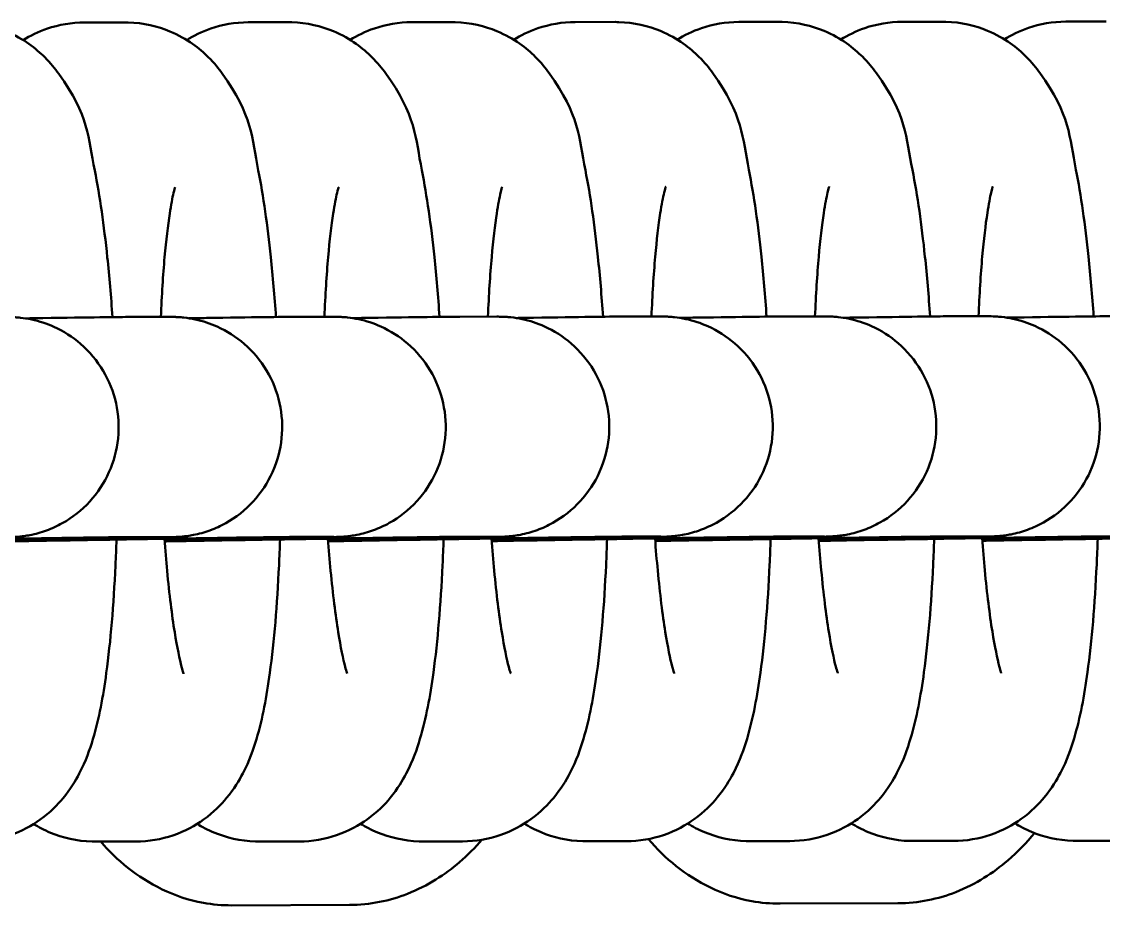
# Model space of a CAD drawing. Header units: millimetres. Extents: x 170 to 5770, y -1450 to 5650.
# Drawn here: x 3309.72 to 3339.2, y 2087.89 to 2111.98 of the extents above; entities that cross this region are included whole.
import ezdxf

# ---------------------------------------------------------------- set-up
doc = ezdxf.new("R2010")
doc.units = ezdxf.units.MM
doc.header["$LTSCALE"] = 10
doc.layers.add('Viditelná (ISO)', color=7, linetype='Continuous', lineweight=50)

# ---------------------------------------------------------------- blocks, each defined once
blk = doc.blocks.new('VVZ-VH101-2')
at = {"layer": 'Viditelná (ISO)'}
for p, q in [((3142.539, -3538.039), (3141.439, -3538.04)), ((3146.995, -3538.035), (3145.895, -3538.036)), ((3151.451, -3538.032), (3150.351, -3538.033)), ((3155.907, -3538.028), (3154.807, -3538.029)), ((3160.363, -3538.025), (3159.263, -3538.026)), ((3164.819, -3538.021), (3163.719, -3538.022)), ((3169.275, -3538.018), (3168.175, -3538.019)), ((3142.745, -3546.068), (3143.756, -3546.067)), ((3147.201, -3546.064), (3148.212, -3546.064)), ((3151.657, -3546.061), (3152.668, -3546.06)), ((3156.113, -3546.057), (3157.124, -3546.057)), ((3160.569, -3546.054), (3161.58, -3546.053)), ((3165.025, -3546.05), (3166.036, -3546.05)), ((3142.75, -3552.068), (3143.761, -3552.067)), ((3147.206, -3552.064), (3148.217, -3552.064)), ((3151.662, -3552.061), (3152.673, -3552.06)), ((3156.118, -3552.057), (3157.129, -3552.057)), ((3160.574, -3552.054), (3161.585, -3552.053)), ((3165.03, -3552.05), (3166.041, -3552.05)), ((3141.726, -3560.37), (3142.826, -3560.37)), ((3146.182, -3560.367), (3147.282, -3560.366)), ((3150.638, -3560.364), (3151.738, -3560.363)), ((3155.094, -3560.36), (3156.194, -3560.359)), ((3159.55, -3560.357), (3160.65, -3560.356)), ((3164.006, -3560.353), (3165.106, -3560.352)), ((3168.462, -3560.35), (3169.562, -3560.349)), ((3145.448, -3562.107), (3148.658, -3562.097)), ((3160.388, -3562.06), (3163.599, -3562.05))]:
    blk.add_line(p, q, dxfattribs=at)
for points, knots in [([(3142.196, -3546.073), (3142.157, -3545.508), (3142.11, -3544.962), (3141.964, -3543.569), (3141.853, -3542.778), (3141.536, -3541.183), (3141.554, -3540.582), (3140.632, -3539.3), (3140.512, -3539.15), (3140.116, -3538.756), (3139.788, -3538.489), (3138.978, -3538.151), (3138.581, -3538.054), (3138.14, -3538.043), (3138.112, -3538.042), (3138.083, -3538.042)], [1.937477, 1.937477, 1.937477, 1.937477, 2.147268, 2.147268, 2.501252, 2.501252, 2.951782, 2.951782, 3.006039, 3.006039, 3.08488, 3.08488, 3.137955, 3.137955, 3.141593, 3.141593, 3.141593, 3.141593]), ([(3141.439, -3538.04), (3141.084, -3538.04), (3140.729, -3538.104), (3140.17, -3538.295), (3139.949, -3538.406), (3139.762, -3538.523)], [3.14159265, 3.14159265, 3.14159265, 3.14159265, 3.1872207, 3.1872207, 3.22453337, 3.22453337, 3.22453337, 3.22453337]), ([(3146.652, -3546.069), (3146.613, -3545.504), (3146.566, -3544.958), (3146.42, -3543.565), (3146.309, -3542.775), (3145.993, -3541.18), (3146.01, -3540.579), (3145.088, -3539.296), (3144.968, -3539.146), (3144.572, -3538.753), (3144.244, -3538.486), (3143.434, -3538.148), (3143.037, -3538.051), (3142.596, -3538.039), (3142.568, -3538.039), (3142.539, -3538.039)], [1.937477, 1.937477, 1.937477, 1.937477, 2.147268, 2.147268, 2.501252, 2.501252, 2.951782, 2.951782, 3.006039, 3.006039, 3.08488, 3.08488, 3.137955, 3.137955, 3.141593, 3.141593, 3.141593, 3.141593]), ([(3145.895, -3538.036), (3145.54, -3538.036), (3145.185, -3538.101), (3144.626, -3538.292), (3144.405, -3538.403), (3144.218, -3538.52)], [3.14159265, 3.14159265, 3.14159265, 3.14159265, 3.1872207, 3.1872207, 3.22453337, 3.22453337, 3.22453337, 3.22453337]), ([(3151.108, -3546.066), (3151.069, -3545.501), (3151.022, -3544.955), (3150.876, -3543.562), (3150.765, -3542.771), (3150.449, -3541.176), (3150.467, -3540.575), (3149.544, -3539.293), (3149.424, -3539.143), (3149.028, -3538.749), (3148.7, -3538.482), (3147.89, -3538.144), (3147.493, -3538.047), (3147.052, -3538.036), (3147.024, -3538.035), (3146.995, -3538.035)], [1.937477, 1.937477, 1.937477, 1.937477, 2.147268, 2.147268, 2.501252, 2.501252, 2.951782, 2.951782, 3.006039, 3.006039, 3.08488, 3.08488, 3.137955, 3.137955, 3.141593, 3.141593, 3.141593, 3.141593]), ([(3150.351, -3538.033), (3149.996, -3538.033), (3149.641, -3538.097), (3149.082, -3538.288), (3148.861, -3538.399), (3148.674, -3538.516)], [3.14159265, 3.14159265, 3.14159265, 3.14159265, 3.1872207, 3.1872207, 3.22453337, 3.22453337, 3.22453337, 3.22453337]), ([(3155.564, -3546.062), (3155.525, -3545.497), (3155.478, -3544.951), (3155.332, -3543.558), (3155.221, -3542.768), (3154.905, -3541.173), (3154.923, -3540.572), (3154, -3539.289), (3153.88, -3539.139), (3153.484, -3538.746), (3153.156, -3538.479), (3152.346, -3538.141), (3151.949, -3538.044), (3151.508, -3538.032), (3151.48, -3538.032), (3151.451, -3538.032)], [1.937477, 1.937477, 1.937477, 1.937477, 2.147268, 2.147268, 2.501252, 2.501252, 2.951782, 2.951782, 3.006039, 3.006039, 3.08488, 3.08488, 3.137955, 3.137955, 3.141593, 3.141593, 3.141593, 3.141593]), ([(3154.807, -3538.029), (3154.452, -3538.029), (3154.097, -3538.094), (3153.538, -3538.285), (3153.317, -3538.396), (3153.13, -3538.513)], [3.14159265, 3.14159265, 3.14159265, 3.14159265, 3.1872207, 3.1872207, 3.22453337, 3.22453337, 3.22453337, 3.22453337]), ([(3160.02, -3546.059), (3159.981, -3545.494), (3159.934, -3544.948), (3159.788, -3543.555), (3159.677, -3542.764), (3159.361, -3541.169), (3159.379, -3540.568), (3158.456, -3539.286), (3158.336, -3539.136), (3157.94, -3538.742), (3157.612, -3538.475), (3156.802, -3538.137), (3156.405, -3538.04), (3155.964, -3538.029), (3155.936, -3538.028), (3155.907, -3538.028)], [1.937477, 1.937477, 1.937477, 1.937477, 2.147268, 2.147268, 2.501252, 2.501252, 2.951782, 2.951782, 3.006039, 3.006039, 3.08488, 3.08488, 3.137955, 3.137955, 3.141593, 3.141593, 3.141593, 3.141593]), ([(3159.263, -3538.026), (3158.908, -3538.026), (3158.553, -3538.09), (3157.994, -3538.281), (3157.773, -3538.392), (3157.586, -3538.509)], [3.14159265, 3.14159265, 3.14159265, 3.14159265, 3.1872207, 3.1872207, 3.22453337, 3.22453337, 3.22453337, 3.22453337]), ([(3164.476, -3546.055), (3164.437, -3545.49), (3164.39, -3544.944), (3164.244, -3543.551), (3164.133, -3542.761), (3163.817, -3541.166), (3163.835, -3540.565), (3162.912, -3539.282), (3162.792, -3539.132), (3162.396, -3538.739), (3162.068, -3538.472), (3161.259, -3538.134), (3160.861, -3538.037), (3160.42, -3538.025), (3160.392, -3538.025), (3160.363, -3538.025)], [1.937477, 1.937477, 1.937477, 1.937477, 2.147268, 2.147268, 2.501252, 2.501252, 2.951782, 2.951782, 3.006039, 3.006039, 3.08488, 3.08488, 3.137955, 3.137955, 3.141593, 3.141593, 3.141593, 3.141593]), ([(3163.719, -3538.022), (3163.364, -3538.022), (3163.009, -3538.087), (3162.45, -3538.278), (3162.229, -3538.389), (3162.042, -3538.506)], [3.14159265, 3.14159265, 3.14159265, 3.14159265, 3.1872207, 3.1872207, 3.22453337, 3.22453337, 3.22453337, 3.22453337]), ([(3168.932, -3546.052), (3168.893, -3545.487), (3168.846, -3544.941), (3168.7, -3543.548), (3168.589, -3542.757), (3168.273, -3541.162), (3168.291, -3540.561), (3167.368, -3539.279), (3167.248, -3539.129), (3166.852, -3538.735), (3166.524, -3538.468), (3165.715, -3538.13), (3165.317, -3538.033), (3164.876, -3538.022), (3164.848, -3538.021), (3164.819, -3538.021)], [1.937477, 1.937477, 1.937477, 1.937477, 2.147268, 2.147268, 2.501252, 2.501252, 2.951782, 2.951782, 3.006039, 3.006039, 3.08488, 3.08488, 3.137955, 3.137955, 3.141593, 3.141593, 3.141593, 3.141593]), ([(3168.175, -3538.019), (3167.82, -3538.019), (3167.465, -3538.083), (3166.906, -3538.274), (3166.685, -3538.385), (3166.498, -3538.502)], [3.14159265, 3.14159265, 3.14159265, 3.14159265, 3.1872207, 3.1872207, 3.22453337, 3.22453337, 3.22453337, 3.22453337]), ([(3143.903, -3542.53), (3143.903, -3542.53), (3143.902, -3542.531), (3143.898, -3542.544), (3143.881, -3542.601), (3143.83, -3542.817), (3143.792, -3543.012), (3143.706, -3543.574), (3143.658, -3543.979), (3143.574, -3544.927), (3143.539, -3545.478), (3143.515, -3546.067)], [3.4957513, 3.4957513, 3.4957513, 3.4957513, 3.5105711, 3.5105711, 3.6320787, 3.6320787, 3.8099362, 3.8099362, 4.0489441, 4.0489441, 4.3013385, 4.3013385, 4.3013385, 4.3013385]), ([(3148.359, -3542.527), (3148.359, -3542.527), (3148.358, -3542.527), (3148.354, -3542.541), (3148.337, -3542.598), (3148.286, -3542.814), (3148.248, -3543.008), (3148.162, -3543.57), (3148.114, -3543.975), (3148.03, -3544.924), (3147.995, -3545.474), (3147.971, -3546.064)], [3.4957513, 3.4957513, 3.4957513, 3.4957513, 3.5105711, 3.5105711, 3.6320787, 3.6320787, 3.8099362, 3.8099362, 4.0489441, 4.0489441, 4.3013385, 4.3013385, 4.3013385, 4.3013385]), ([(3152.815, -3542.523), (3152.815, -3542.523), (3152.814, -3542.524), (3152.81, -3542.537), (3152.793, -3542.594), (3152.742, -3542.81), (3152.704, -3543.005), (3152.618, -3543.567), (3152.57, -3543.972), (3152.486, -3544.92), (3152.451, -3545.471), (3152.427, -3546.06)], [3.4957513, 3.4957513, 3.4957513, 3.4957513, 3.5105711, 3.5105711, 3.6320787, 3.6320787, 3.8099362, 3.8099362, 4.0489441, 4.0489441, 4.3013385, 4.3013385, 4.3013385, 4.3013385]), ([(3157.271, -3542.52), (3157.271, -3542.52), (3157.27, -3542.52), (3157.266, -3542.534), (3157.249, -3542.591), (3157.198, -3542.807), (3157.16, -3543.001), (3157.074, -3543.563), (3157.026, -3543.968), (3156.942, -3544.917), (3156.907, -3545.467), (3156.883, -3546.057)], [3.4957513, 3.4957513, 3.4957513, 3.4957513, 3.5105711, 3.5105711, 3.6320787, 3.6320787, 3.8099362, 3.8099362, 4.0489441, 4.0489441, 4.3013385, 4.3013385, 4.3013385, 4.3013385]), ([(3161.727, -3542.516), (3161.727, -3542.516), (3161.726, -3542.517), (3161.722, -3542.53), (3161.705, -3542.587), (3161.654, -3542.803), (3161.616, -3542.998), (3161.53, -3543.56), (3161.482, -3543.965), (3161.398, -3544.913), (3161.363, -3545.464), (3161.339, -3546.053)], [3.4957513, 3.4957513, 3.4957513, 3.4957513, 3.5105711, 3.5105711, 3.6320787, 3.6320787, 3.8099362, 3.8099362, 4.0489441, 4.0489441, 4.3013385, 4.3013385, 4.3013385, 4.3013385]), ([(3166.183, -3542.513), (3166.183, -3542.513), (3166.182, -3542.513), (3166.178, -3542.527), (3166.161, -3542.584), (3166.11, -3542.8), (3166.072, -3542.994), (3165.986, -3543.556), (3165.938, -3543.961), (3165.854, -3544.91), (3165.819, -3545.46), (3165.795, -3546.05)], [3.4957513, 3.4957513, 3.4957513, 3.4957513, 3.5105711, 3.5105711, 3.6320787, 3.6320787, 3.8099362, 3.8099362, 4.0489441, 4.0489441, 4.3013385, 4.3013385, 4.3013385, 4.3013385]), ([(3139.3, -3546.071), (3139.322, -3546.071), (3139.343, -3546.071), (3139.39, -3546.071), (3139.412, -3546.071), (3139.466, -3546.073), (3139.479, -3546.073), (3139.51, -3546.075), (3139.527, -3546.076), (3139.587, -3546.079), (3139.637, -3546.083), (3139.786, -3546.1), (3139.892, -3546.116), (3140.201, -3546.183), (3140.404, -3546.249), (3140.86, -3546.454), (3141.108, -3546.613), (3141.568, -3547.01), (3141.778, -3547.261), (3142.104, -3547.808), (3142.225, -3548.112), (3142.363, -3548.734), (3142.382, -3549.06), (3142.317, -3549.694), (3142.232, -3550.01), (3141.971, -3550.591), (3141.792, -3550.864), (3141.361, -3551.334), (3141.105, -3551.536), (3140.689, -3551.768), (3140.545, -3551.834), (3140.25, -3551.942), (3140.097, -3551.985), (3139.89, -3552.026), (3139.835, -3552.035), (3139.733, -3552.049), (3139.685, -3552.055), (3139.626, -3552.06), (3139.609, -3552.062), (3139.533, -3552.068), (3139.506, -3552.069), (3139.437, -3552.072), (3139.408, -3552.073), (3139.263, -3552.077), (3139.112, -3552.081), (3138.533, -3552.094), (3137.978, -3552.106), (3136.699, -3552.131), (3135.997, -3552.144), (3135.061, -3552.162), (3134.884, -3552.165), (3134.704, -3552.168)], [0, 0, 0, 0, 0.039337, 0.039337, 0.068948, 0.068948, 0.076841, 0.076841, 0.084758, 0.084758, 0.100846, 0.100846, 0.132709, 0.132709, 0.196079, 0.196079, 0.282696, 0.282696, 0.378323, 0.378323, 0.473906, 0.473906, 0.569501, 0.569501, 0.665096, 0.665096, 0.760691, 0.760691, 0.856282, 0.856282, 0.903554, 0.903554, 0.950706, 0.950706, 0.967761, 0.967761, 0.983739, 0.983739, 0.991659, 0.991659, 1.024165, 1.024165, 1.087146, 1.087146, 1.263406, 1.263406, 1.569696, 1.569696, 1.83183, 1.83183, 1.891194, 1.891194, 1.891194, 1.891194]), ([(3143.756, -3546.067), (3143.778, -3546.067), (3143.799, -3546.067), (3143.846, -3546.068), (3143.868, -3546.068), (3143.922, -3546.069), (3143.935, -3546.07), (3143.966, -3546.071), (3143.983, -3546.072), (3144.043, -3546.076), (3144.093, -3546.08), (3144.242, -3546.096), (3144.348, -3546.113), (3144.657, -3546.179), (3144.86, -3546.246), (3145.316, -3546.451), (3145.564, -3546.609), (3146.024, -3547.007), (3146.234, -3547.257), (3146.56, -3547.804), (3146.681, -3548.108), (3146.819, -3548.73), (3146.838, -3549.056), (3146.773, -3549.69), (3146.688, -3550.006), (3146.427, -3550.587), (3146.248, -3550.86), (3145.817, -3551.33), (3145.561, -3551.533), (3145.145, -3551.765), (3145.001, -3551.831), (3144.706, -3551.939), (3144.553, -3551.982), (3144.346, -3552.022), (3144.291, -3552.032), (3144.189, -3552.046), (3144.141, -3552.051), (3144.082, -3552.057), (3144.065, -3552.058), (3143.989, -3552.064), (3143.962, -3552.065), (3143.894, -3552.069), (3143.864, -3552.069), (3143.719, -3552.074), (3143.568, -3552.078), (3142.989, -3552.091), (3142.434, -3552.102), (3141.155, -3552.127), (3140.453, -3552.141), (3139.517, -3552.158), (3139.34, -3552.161), (3139.16, -3552.165)], [0, 0, 0, 0, 0.039337, 0.039337, 0.068948, 0.068948, 0.076841, 0.076841, 0.084758, 0.084758, 0.100846, 0.100846, 0.132709, 0.132709, 0.196079, 0.196079, 0.282696, 0.282696, 0.378323, 0.378323, 0.473906, 0.473906, 0.569501, 0.569501, 0.665096, 0.665096, 0.760691, 0.760691, 0.856282, 0.856282, 0.903554, 0.903554, 0.950706, 0.950706, 0.967761, 0.967761, 0.983739, 0.983739, 0.991659, 0.991659, 1.024165, 1.024165, 1.087146, 1.087146, 1.263406, 1.263406, 1.569696, 1.569696, 1.83183, 1.83183, 1.891194, 1.891194, 1.891194, 1.891194]), ([(3139.826, -3546.107), (3139.989, -3546.105), (3140.147, -3546.102), (3140.922, -3546.09), (3141.454, -3546.083), (3142.26, -3546.072), (3142.535, -3546.069), (3142.714, -3546.068), (3142.73, -3546.068), (3142.745, -3546.068)], [2.8114817, 2.8114817, 2.8114817, 2.8114817, 2.874869, 2.874869, 3.1358233, 3.1358233, 3.3979236, 3.3979236, 3.4244391, 3.4244391, 3.4244391, 3.4244391]), ([(3148.212, -3546.064), (3148.234, -3546.064), (3148.255, -3546.064), (3148.302, -3546.064), (3148.324, -3546.064), (3148.378, -3546.066), (3148.391, -3546.066), (3148.422, -3546.068), (3148.439, -3546.069), (3148.499, -3546.072), (3148.549, -3546.076), (3148.698, -3546.093), (3148.804, -3546.109), (3149.113, -3546.176), (3149.316, -3546.242), (3149.772, -3546.447), (3150.02, -3546.606), (3150.48, -3547.003), (3150.69, -3547.254), (3151.016, -3547.801), (3151.137, -3548.105), (3151.275, -3548.727), (3151.294, -3549.053), (3151.229, -3549.687), (3151.144, -3550.003), (3150.883, -3550.584), (3150.704, -3550.857), (3150.273, -3551.327), (3150.017, -3551.529), (3149.601, -3551.761), (3149.457, -3551.827), (3149.162, -3551.935), (3149.009, -3551.978), (3148.802, -3552.019), (3148.747, -3552.028), (3148.645, -3552.043), (3148.597, -3552.048), (3148.538, -3552.054), (3148.521, -3552.055), (3148.445, -3552.061), (3148.418, -3552.062), (3148.35, -3552.065), (3148.32, -3552.066), (3148.175, -3552.07), (3148.025, -3552.074), (3147.445, -3552.087), (3146.89, -3552.099), (3145.612, -3552.124), (3144.909, -3552.137), (3143.973, -3552.155), (3143.796, -3552.158), (3143.616, -3552.161)], [0, 0, 0, 0, 0.039337, 0.039337, 0.068948, 0.068948, 0.076841, 0.076841, 0.084758, 0.084758, 0.100846, 0.100846, 0.132709, 0.132709, 0.196079, 0.196079, 0.282696, 0.282696, 0.378323, 0.378323, 0.473906, 0.473906, 0.569501, 0.569501, 0.665096, 0.665096, 0.760691, 0.760691, 0.856282, 0.856282, 0.903554, 0.903554, 0.950706, 0.950706, 0.967761, 0.967761, 0.983739, 0.983739, 0.991659, 0.991659, 1.024165, 1.024165, 1.087146, 1.087146, 1.263406, 1.263406, 1.569696, 1.569696, 1.83183, 1.83183, 1.891194, 1.891194, 1.891194, 1.891194]), ([(3144.282, -3546.104), (3144.445, -3546.101), (3144.603, -3546.099), (3145.378, -3546.087), (3145.91, -3546.079), (3146.716, -3546.068), (3146.991, -3546.065), (3147.17, -3546.064), (3147.186, -3546.064), (3147.201, -3546.064)], [2.8114817, 2.8114817, 2.8114817, 2.8114817, 2.874869, 2.874869, 3.1358233, 3.1358233, 3.3979236, 3.3979236, 3.4244391, 3.4244391, 3.4244391, 3.4244391]), ([(3152.668, -3546.06), (3152.69, -3546.06), (3152.712, -3546.06), (3152.758, -3546.061), (3152.78, -3546.061), (3152.834, -3546.062), (3152.847, -3546.063), (3152.878, -3546.064), (3152.895, -3546.065), (3152.955, -3546.069), (3153.005, -3546.073), (3153.154, -3546.089), (3153.26, -3546.106), (3153.569, -3546.172), (3153.772, -3546.239), (3154.228, -3546.444), (3154.476, -3546.602), (3154.936, -3547), (3155.146, -3547.25), (3155.473, -3547.797), (3155.593, -3548.101), (3155.731, -3548.723), (3155.75, -3549.049), (3155.685, -3549.683), (3155.6, -3549.999), (3155.339, -3550.58), (3155.16, -3550.853), (3154.729, -3551.323), (3154.473, -3551.526), (3154.057, -3551.758), (3153.913, -3551.824), (3153.618, -3551.932), (3153.465, -3551.975), (3153.259, -3552.015), (3153.203, -3552.025), (3153.101, -3552.039), (3153.053, -3552.044), (3152.994, -3552.05), (3152.977, -3552.051), (3152.901, -3552.057), (3152.874, -3552.058), (3152.806, -3552.062), (3152.776, -3552.062), (3152.631, -3552.067), (3152.481, -3552.071), (3151.901, -3552.084), (3151.346, -3552.095), (3150.068, -3552.12), (3149.365, -3552.134), (3148.429, -3552.151), (3148.252, -3552.154), (3148.072, -3552.158)], [0, 0, 0, 0, 0.039337, 0.039337, 0.068948, 0.068948, 0.076841, 0.076841, 0.084758, 0.084758, 0.100846, 0.100846, 0.132709, 0.132709, 0.196079, 0.196079, 0.282696, 0.282696, 0.378323, 0.378323, 0.473906, 0.473906, 0.569501, 0.569501, 0.665096, 0.665096, 0.760691, 0.760691, 0.856282, 0.856282, 0.903554, 0.903554, 0.950706, 0.950706, 0.967761, 0.967761, 0.983739, 0.983739, 0.991659, 0.991659, 1.024165, 1.024165, 1.087146, 1.087146, 1.263406, 1.263406, 1.569696, 1.569696, 1.83183, 1.83183, 1.891194, 1.891194, 1.891194, 1.891194]), ([(3148.738, -3546.1), (3148.902, -3546.098), (3149.059, -3546.095), (3149.834, -3546.083), (3150.366, -3546.076), (3151.172, -3546.065), (3151.447, -3546.062), (3151.626, -3546.061), (3151.642, -3546.061), (3151.657, -3546.061)], [2.8114817, 2.8114817, 2.8114817, 2.8114817, 2.874869, 2.874869, 3.1358233, 3.1358233, 3.3979236, 3.3979236, 3.4244391, 3.4244391, 3.4244391, 3.4244391]), ([(3157.124, -3546.057), (3157.147, -3546.057), (3157.168, -3546.057), (3157.214, -3546.057), (3157.236, -3546.057), (3157.29, -3546.059), (3157.303, -3546.059), (3157.334, -3546.061), (3157.351, -3546.062), (3157.411, -3546.065), (3157.461, -3546.069), (3157.61, -3546.086), (3157.716, -3546.102), (3158.025, -3546.169), (3158.228, -3546.235), (3158.684, -3546.44), (3158.932, -3546.599), (3159.392, -3546.996), (3159.602, -3547.247), (3159.929, -3547.794), (3160.049, -3548.098), (3160.187, -3548.72), (3160.206, -3549.046), (3160.141, -3549.68), (3160.057, -3549.996), (3159.796, -3550.577), (3159.616, -3550.85), (3159.185, -3551.32), (3158.929, -3551.522), (3158.513, -3551.754), (3158.369, -3551.82), (3158.074, -3551.928), (3157.921, -3551.971), (3157.715, -3552.012), (3157.659, -3552.021), (3157.557, -3552.036), (3157.509, -3552.041), (3157.45, -3552.047), (3157.433, -3552.048), (3157.357, -3552.054), (3157.33, -3552.055), (3157.262, -3552.058), (3157.232, -3552.059), (3157.087, -3552.063), (3156.937, -3552.067), (3156.357, -3552.08), (3155.802, -3552.092), (3154.524, -3552.117), (3153.821, -3552.13), (3152.885, -3552.148), (3152.708, -3552.151), (3152.528, -3552.154)], [0, 0, 0, 0, 0.039337, 0.039337, 0.068948, 0.068948, 0.076841, 0.076841, 0.084758, 0.084758, 0.100846, 0.100846, 0.132709, 0.132709, 0.196079, 0.196079, 0.282696, 0.282696, 0.378323, 0.378323, 0.473906, 0.473906, 0.569501, 0.569501, 0.665096, 0.665096, 0.760691, 0.760691, 0.856282, 0.856282, 0.903554, 0.903554, 0.950706, 0.950706, 0.967761, 0.967761, 0.983739, 0.983739, 0.991659, 0.991659, 1.024165, 1.024165, 1.087146, 1.087146, 1.263406, 1.263406, 1.569696, 1.569696, 1.83183, 1.83183, 1.891194, 1.891194, 1.891194, 1.891194]), ([(3153.194, -3546.097), (3153.358, -3546.094), (3153.515, -3546.092), (3154.29, -3546.08), (3154.822, -3546.072), (3155.628, -3546.061), (3155.903, -3546.058), (3156.082, -3546.057), (3156.098, -3546.057), (3156.113, -3546.057)], [2.8114817, 2.8114817, 2.8114817, 2.8114817, 2.874869, 2.874869, 3.1358233, 3.1358233, 3.3979236, 3.3979236, 3.4244391, 3.4244391, 3.4244391, 3.4244391]), ([(3161.58, -3546.053), (3161.603, -3546.053), (3161.624, -3546.053), (3161.67, -3546.054), (3161.692, -3546.054), (3161.746, -3546.055), (3161.759, -3546.056), (3161.79, -3546.057), (3161.808, -3546.058), (3161.867, -3546.062), (3161.917, -3546.066), (3162.066, -3546.082), (3162.172, -3546.099), (3162.481, -3546.165), (3162.684, -3546.232), (3163.14, -3546.437), (3163.388, -3546.595), (3163.848, -3546.993), (3164.058, -3547.243), (3164.385, -3547.79), (3164.505, -3548.094), (3164.643, -3548.716), (3164.662, -3549.042), (3164.597, -3549.676), (3164.513, -3549.992), (3164.252, -3550.573), (3164.072, -3550.846), (3163.641, -3551.316), (3163.385, -3551.519), (3162.969, -3551.751), (3162.825, -3551.817), (3162.53, -3551.925), (3162.377, -3551.968), (3162.171, -3552.008), (3162.115, -3552.018), (3162.013, -3552.032), (3161.965, -3552.037), (3161.906, -3552.043), (3161.889, -3552.044), (3161.813, -3552.05), (3161.786, -3552.051), (3161.718, -3552.055), (3161.688, -3552.056), (3161.543, -3552.06), (3161.393, -3552.064), (3160.813, -3552.077), (3160.259, -3552.088), (3158.98, -3552.113), (3158.277, -3552.127), (3157.341, -3552.144), (3157.164, -3552.147), (3156.984, -3552.151)], [0, 0, 0, 0, 0.039337, 0.039337, 0.068948, 0.068948, 0.076841, 0.076841, 0.084758, 0.084758, 0.100846, 0.100846, 0.132709, 0.132709, 0.196079, 0.196079, 0.282696, 0.282696, 0.378323, 0.378323, 0.473906, 0.473906, 0.569501, 0.569501, 0.665096, 0.665096, 0.760691, 0.760691, 0.856282, 0.856282, 0.903554, 0.903554, 0.950706, 0.950706, 0.967761, 0.967761, 0.983739, 0.983739, 0.991659, 0.991659, 1.024165, 1.024165, 1.087146, 1.087146, 1.263406, 1.263406, 1.569696, 1.569696, 1.83183, 1.83183, 1.891194, 1.891194, 1.891194, 1.891194]), ([(3157.65, -3546.093), (3157.814, -3546.091), (3157.971, -3546.088), (3158.746, -3546.076), (3159.278, -3546.069), (3160.084, -3546.058), (3160.359, -3546.055), (3160.538, -3546.054), (3160.554, -3546.054), (3160.569, -3546.054)], [2.8114817, 2.8114817, 2.8114817, 2.8114817, 2.874869, 2.874869, 3.1358233, 3.1358233, 3.3979236, 3.3979236, 3.4244391, 3.4244391, 3.4244391, 3.4244391]), ([(3166.036, -3546.05), (3166.059, -3546.05), (3166.08, -3546.05), (3166.126, -3546.05), (3166.148, -3546.05), (3166.202, -3546.052), (3166.215, -3546.052), (3166.246, -3546.054), (3166.264, -3546.055), (3166.323, -3546.058), (3166.373, -3546.062), (3166.522, -3546.079), (3166.628, -3546.095), (3166.937, -3546.162), (3167.14, -3546.228), (3167.596, -3546.433), (3167.844, -3546.592), (3168.304, -3546.989), (3168.514, -3547.24), (3168.841, -3547.787), (3168.961, -3548.091), (3169.099, -3548.713), (3169.118, -3549.039), (3169.053, -3549.673), (3168.969, -3549.989), (3168.708, -3550.57), (3168.528, -3550.843), (3168.097, -3551.313), (3167.841, -3551.515), (3167.425, -3551.747), (3167.281, -3551.813), (3166.986, -3551.922), (3166.833, -3551.964), (3166.627, -3552.005), (3166.571, -3552.014), (3166.469, -3552.029), (3166.421, -3552.034), (3166.362, -3552.04), (3166.345, -3552.041), (3166.269, -3552.047), (3166.242, -3552.048), (3166.174, -3552.051), (3166.144, -3552.052), (3165.999, -3552.057), (3165.849, -3552.06), (3165.269, -3552.073), (3164.715, -3552.085), (3163.436, -3552.11), (3162.733, -3552.123), (3161.797, -3552.141), (3161.62, -3552.144), (3161.44, -3552.147)], [0, 0, 0, 0, 0.039337, 0.039337, 0.068948, 0.068948, 0.076841, 0.076841, 0.084758, 0.084758, 0.100846, 0.100846, 0.132709, 0.132709, 0.196079, 0.196079, 0.282696, 0.282696, 0.378323, 0.378323, 0.473906, 0.473906, 0.569501, 0.569501, 0.665096, 0.665096, 0.760691, 0.760691, 0.856282, 0.856282, 0.903554, 0.903554, 0.950706, 0.950706, 0.967761, 0.967761, 0.983739, 0.983739, 0.991659, 0.991659, 1.024165, 1.024165, 1.087146, 1.087146, 1.263406, 1.263406, 1.569696, 1.569696, 1.83183, 1.83183, 1.891194, 1.891194, 1.891194, 1.891194]), ([(3162.107, -3546.09), (3162.27, -3546.087), (3162.427, -3546.085), (3163.202, -3546.073), (3163.734, -3546.065), (3164.54, -3546.054), (3164.815, -3546.051), (3164.994, -3546.05), (3165.01, -3546.05), (3165.025, -3546.05)], [2.8114817, 2.8114817, 2.8114817, 2.8114817, 2.874869, 2.874869, 3.1358233, 3.1358233, 3.3979236, 3.3979236, 3.4244391, 3.4244391, 3.4244391, 3.4244391]), ([(3170.492, -3546.046), (3170.515, -3546.046), (3170.536, -3546.046), (3170.582, -3546.047), (3170.604, -3546.047), (3170.658, -3546.048), (3170.671, -3546.049), (3170.702, -3546.05), (3170.72, -3546.051), (3170.78, -3546.055), (3170.829, -3546.059), (3170.978, -3546.075), (3171.084, -3546.092), (3171.393, -3546.158), (3171.596, -3546.225), (3172.052, -3546.43), (3172.3, -3546.588), (3172.76, -3546.986), (3172.97, -3547.236), (3173.297, -3547.783), (3173.417, -3548.087), (3173.555, -3548.709), (3173.574, -3549.035), (3173.509, -3549.669), (3173.425, -3549.985), (3173.164, -3550.566), (3172.984, -3550.839), (3172.553, -3551.309), (3172.297, -3551.512), (3171.881, -3551.744), (3171.737, -3551.81), (3171.442, -3551.918), (3171.289, -3551.961), (3171.083, -3552.001), (3171.027, -3552.011), (3170.925, -3552.025), (3170.877, -3552.031), (3170.818, -3552.036), (3170.801, -3552.038), (3170.725, -3552.043), (3170.698, -3552.044), (3170.63, -3552.048), (3170.6, -3552.049), (3170.455, -3552.053), (3170.305, -3552.057), (3169.725, -3552.07), (3169.171, -3552.081), (3167.892, -3552.106), (3167.189, -3552.12), (3166.253, -3552.137), (3166.076, -3552.14), (3165.896, -3552.144)], [0, 0, 0, 0, 0.039337, 0.039337, 0.068948, 0.068948, 0.076841, 0.076841, 0.084758, 0.084758, 0.100846, 0.100846, 0.132709, 0.132709, 0.196079, 0.196079, 0.282696, 0.282696, 0.378323, 0.378323, 0.473906, 0.473906, 0.569501, 0.569501, 0.665096, 0.665096, 0.760691, 0.760691, 0.856282, 0.856282, 0.903554, 0.903554, 0.950706, 0.950706, 0.967761, 0.967761, 0.983739, 0.983739, 0.991659, 0.991659, 1.024165, 1.024165, 1.087146, 1.087146, 1.263406, 1.263406, 1.569696, 1.569696, 1.83183, 1.83183, 1.891194, 1.891194, 1.891194, 1.891194]), ([(3166.563, -3546.086), (3166.726, -3546.084), (3166.884, -3546.081), (3167.658, -3546.069), (3168.19, -3546.062), (3168.997, -3546.051), (3169.272, -3546.048), (3169.45, -3546.047), (3169.466, -3546.047), (3169.481, -3546.047)], [2.8114817, 2.8114817, 2.8114817, 2.8114817, 2.874869, 2.874869, 3.1358233, 3.1358233, 3.3979236, 3.3979236, 3.4244391, 3.4244391, 3.4244391, 3.4244391]), ([(3142.75, -3552.068), (3142.713, -3552.068), (3142.61, -3552.069), (3142.262, -3552.072), (3141.961, -3552.076), (3141.13, -3552.088), (3140.555, -3552.097), (3139.236, -3552.117), (3138.474, -3552.129), (3136.865, -3552.156), (3135.998, -3552.171), (3134.992, -3552.188), (3134.849, -3552.19), (3134.706, -3552.193)], [0, 0, 0, 0, 0.146254, 0.146254, 0.358083, 0.358083, 0.613354, 0.613354, 0.872195, 0.872195, 1.131799, 1.131799, 1.174634, 1.174634, 1.174634, 1.174634]), ([(3147.206, -3552.064), (3147.169, -3552.064), (3147.066, -3552.065), (3146.718, -3552.069), (3146.417, -3552.073), (3145.586, -3552.084), (3145.011, -3552.093), (3143.692, -3552.114), (3142.93, -3552.126), (3141.322, -3552.153), (3140.454, -3552.167), (3139.448, -3552.184), (3139.305, -3552.187), (3139.162, -3552.189)], [0, 0, 0, 0, 0.146254, 0.146254, 0.358083, 0.358083, 0.613354, 0.613354, 0.872195, 0.872195, 1.131799, 1.131799, 1.174634, 1.174634, 1.174634, 1.174634]), ([(3143.612, -3552.115), (3143.634, -3552.417), (3143.659, -3552.709), (3143.746, -3553.626), (3143.817, -3554.198), (3143.957, -3555.077), (3144.028, -3555.41), (3144.099, -3555.679), (3144.115, -3555.733), (3144.132, -3555.783), (3144.136, -3555.794), (3144.136, -3555.794)], [5.1055495, 5.1055495, 5.1055495, 5.1055495, 5.2336109, 5.2336109, 5.5253313, 5.5253313, 5.7847397, 5.7847397, 5.8763373, 5.8763373, 5.9335785, 5.9335785, 5.9335785, 5.9335785]), ([(3151.662, -3552.061), (3151.625, -3552.061), (3151.522, -3552.062), (3151.174, -3552.065), (3150.873, -3552.069), (3150.042, -3552.081), (3149.467, -3552.09), (3148.148, -3552.11), (3147.386, -3552.122), (3145.778, -3552.149), (3144.91, -3552.164), (3143.904, -3552.181), (3143.761, -3552.183), (3143.618, -3552.186)], [0, 0, 0, 0, 0.146254, 0.146254, 0.358083, 0.358083, 0.613354, 0.613354, 0.872195, 0.872195, 1.131799, 1.131799, 1.174634, 1.174634, 1.174634, 1.174634]), ([(3147.282, -3560.366), (3147.638, -3560.366), (3147.992, -3560.302), (3148.635, -3560.082), (3148.914, -3559.924), (3149.416, -3559.563), (3149.612, -3559.36), (3149.972, -3558.924), (3150.101, -3558.705), (3150.389, -3558.153), (3150.488, -3557.861), (3150.747, -3556.993), (3150.85, -3556.42), (3151.059, -3554.902), (3151.14, -3553.913), (3151.201, -3552.602), (3151.21, -3552.367), (3151.218, -3552.129)], [0, 0, 0, 0, 0.045628, 0.045628, 0.095384, 0.095384, 0.158046, 0.158046, 0.244984, 0.244984, 0.402893, 0.402893, 0.717053, 0.717053, 1.128654, 1.128654, 1.216641, 1.216641, 1.216641, 1.216641]), ([(3148.068, -3552.112), (3148.09, -3552.413), (3148.115, -3552.706), (3148.202, -3553.622), (3148.273, -3554.194), (3148.413, -3555.074), (3148.484, -3555.406), (3148.555, -3555.676), (3148.571, -3555.729), (3148.588, -3555.78), (3148.592, -3555.791), (3148.592, -3555.791)], [5.1055495, 5.1055495, 5.1055495, 5.1055495, 5.2336109, 5.2336109, 5.5253313, 5.5253313, 5.7847397, 5.7847397, 5.8763373, 5.8763373, 5.9335785, 5.9335785, 5.9335785, 5.9335785]), ([(3156.118, -3552.057), (3156.081, -3552.057), (3155.978, -3552.058), (3155.63, -3552.062), (3155.329, -3552.066), (3154.499, -3552.077), (3153.923, -3552.086), (3152.604, -3552.107), (3151.842, -3552.119), (3150.234, -3552.146), (3149.366, -3552.16), (3148.36, -3552.178), (3148.217, -3552.18), (3148.074, -3552.182)], [0, 0, 0, 0, 0.146254, 0.146254, 0.358083, 0.358083, 0.613354, 0.613354, 0.872195, 0.872195, 1.131799, 1.131799, 1.174634, 1.174634, 1.174634, 1.174634]), ([(3151.738, -3560.363), (3152.094, -3560.362), (3152.448, -3560.298), (3153.091, -3560.079), (3153.37, -3559.92), (3153.872, -3559.559), (3154.068, -3559.356), (3154.428, -3558.92), (3154.557, -3558.702), (3154.845, -3558.15), (3154.944, -3557.858), (3155.203, -3556.99), (3155.306, -3556.417), (3155.515, -3554.898), (3155.596, -3553.91), (3155.657, -3552.599), (3155.666, -3552.364), (3155.674, -3552.126)], [0, 0, 0, 0, 0.045628, 0.045628, 0.095384, 0.095384, 0.158046, 0.158046, 0.244984, 0.244984, 0.402893, 0.402893, 0.717053, 0.717053, 1.128654, 1.128654, 1.216641, 1.216641, 1.216641, 1.216641]), ([(3152.524, -3552.108), (3152.547, -3552.41), (3152.571, -3552.702), (3152.658, -3553.619), (3152.729, -3554.191), (3152.87, -3555.07), (3152.94, -3555.403), (3153.011, -3555.672), (3153.028, -3555.726), (3153.044, -3555.776), (3153.048, -3555.787), (3153.048, -3555.787)], [5.1055495, 5.1055495, 5.1055495, 5.1055495, 5.2336109, 5.2336109, 5.5253313, 5.5253313, 5.7847397, 5.7847397, 5.8763373, 5.8763373, 5.9335785, 5.9335785, 5.9335785, 5.9335785]), ([(3160.574, -3552.054), (3160.537, -3552.054), (3160.434, -3552.055), (3160.086, -3552.058), (3159.785, -3552.062), (3158.955, -3552.074), (3158.379, -3552.083), (3157.06, -3552.103), (3156.298, -3552.115), (3154.69, -3552.142), (3153.822, -3552.157), (3152.816, -3552.174), (3152.673, -3552.176), (3152.53, -3552.179)], [0, 0, 0, 0, 0.146254, 0.146254, 0.358083, 0.358083, 0.613354, 0.613354, 0.872195, 0.872195, 1.131799, 1.131799, 1.174634, 1.174634, 1.174634, 1.174634]), ([(3156.194, -3560.359), (3156.55, -3560.359), (3156.904, -3560.295), (3157.547, -3560.075), (3157.826, -3559.917), (3158.328, -3559.556), (3158.524, -3559.353), (3158.884, -3558.917), (3159.013, -3558.698), (3159.301, -3558.146), (3159.4, -3557.854), (3159.659, -3556.986), (3159.762, -3556.413), (3159.971, -3554.895), (3160.052, -3553.906), (3160.113, -3552.595), (3160.122, -3552.36), (3160.13, -3552.122)], [0, 0, 0, 0, 0.045628, 0.045628, 0.095384, 0.095384, 0.158046, 0.158046, 0.244984, 0.244984, 0.402893, 0.402893, 0.717053, 0.717053, 1.128654, 1.128654, 1.216641, 1.216641, 1.216641, 1.216641]), ([(3156.98, -3552.105), (3157.003, -3552.406), (3157.027, -3552.699), (3157.114, -3553.615), (3157.185, -3554.187), (3157.326, -3555.067), (3157.396, -3555.399), (3157.467, -3555.669), (3157.484, -3555.722), (3157.5, -3555.773), (3157.504, -3555.784), (3157.504, -3555.784)], [5.1055495, 5.1055495, 5.1055495, 5.1055495, 5.2336109, 5.2336109, 5.5253313, 5.5253313, 5.7847397, 5.7847397, 5.8763373, 5.8763373, 5.9335785, 5.9335785, 5.9335785, 5.9335785]), ([(3165.03, -3552.05), (3164.993, -3552.05), (3164.89, -3552.051), (3164.542, -3552.055), (3164.241, -3552.059), (3163.411, -3552.07), (3162.835, -3552.079), (3161.516, -3552.1), (3160.754, -3552.112), (3159.146, -3552.139), (3158.279, -3552.153), (3157.272, -3552.171), (3157.129, -3552.173), (3156.986, -3552.175)], [0, 0, 0, 0, 0.146254, 0.146254, 0.358083, 0.358083, 0.613354, 0.613354, 0.872195, 0.872195, 1.131799, 1.131799, 1.174634, 1.174634, 1.174634, 1.174634]), ([(3160.65, -3560.356), (3161.006, -3560.355), (3161.36, -3560.291), (3162.003, -3560.072), (3162.282, -3559.914), (3162.785, -3559.552), (3162.98, -3559.349), (3163.34, -3558.913), (3163.469, -3558.695), (3163.757, -3558.143), (3163.856, -3557.851), (3164.115, -3556.983), (3164.218, -3556.41), (3164.427, -3554.891), (3164.508, -3553.903), (3164.569, -3552.592), (3164.579, -3552.357), (3164.586, -3552.119)], [0, 0, 0, 0, 0.045628, 0.045628, 0.095384, 0.095384, 0.158046, 0.158046, 0.244984, 0.244984, 0.402893, 0.402893, 0.717053, 0.717053, 1.128654, 1.128654, 1.216641, 1.216641, 1.216641, 1.216641]), ([(3161.436, -3552.101), (3161.459, -3552.403), (3161.483, -3552.695), (3161.57, -3553.612), (3161.641, -3554.184), (3161.782, -3555.063), (3161.852, -3555.396), (3161.923, -3555.666), (3161.94, -3555.719), (3161.956, -3555.769), (3161.96, -3555.78), (3161.96, -3555.78)], [5.1055495, 5.1055495, 5.1055495, 5.1055495, 5.2336109, 5.2336109, 5.5253313, 5.5253313, 5.7847397, 5.7847397, 5.8763373, 5.8763373, 5.9335785, 5.9335785, 5.9335785, 5.9335785]), ([(3169.486, -3552.047), (3169.45, -3552.047), (3169.346, -3552.048), (3168.998, -3552.051), (3168.697, -3552.055), (3167.867, -3552.067), (3167.291, -3552.076), (3165.972, -3552.096), (3165.21, -3552.108), (3163.602, -3552.135), (3162.735, -3552.15), (3161.728, -3552.167), (3161.585, -3552.17), (3161.442, -3552.172)], [0, 0, 0, 0, 0.146254, 0.146254, 0.358083, 0.358083, 0.613354, 0.613354, 0.872195, 0.872195, 1.131799, 1.131799, 1.174634, 1.174634, 1.174634, 1.174634]), ([(3165.106, -3560.352), (3165.462, -3560.352), (3165.816, -3560.288), (3166.459, -3560.068), (3166.738, -3559.91), (3167.241, -3559.549), (3167.436, -3559.346), (3167.796, -3558.91), (3167.925, -3558.691), (3168.213, -3558.139), (3168.312, -3557.847), (3168.571, -3556.979), (3168.674, -3556.406), (3168.883, -3554.888), (3168.964, -3553.899), (3169.025, -3552.588), (3169.035, -3552.353), (3169.042, -3552.115)], [0, 0, 0, 0, 0.045628, 0.045628, 0.095384, 0.095384, 0.158046, 0.158046, 0.244984, 0.244984, 0.402893, 0.402893, 0.717053, 0.717053, 1.128654, 1.128654, 1.216641, 1.216641, 1.216641, 1.216641]), ([(3165.893, -3552.098), (3165.915, -3552.399), (3165.939, -3552.692), (3166.026, -3553.608), (3166.097, -3554.18), (3166.238, -3555.06), (3166.308, -3555.392), (3166.379, -3555.662), (3166.396, -3555.715), (3166.412, -3555.766), (3166.416, -3555.777), (3166.416, -3555.777)], [5.1055495, 5.1055495, 5.1055495, 5.1055495, 5.2336109, 5.2336109, 5.5253313, 5.5253313, 5.7847397, 5.7847397, 5.8763373, 5.8763373, 5.9335785, 5.9335785, 5.9335785, 5.9335785]), ([(3173.942, -3552.043), (3173.906, -3552.043), (3173.802, -3552.044), (3173.454, -3552.048), (3173.153, -3552.052), (3172.323, -3552.063), (3171.747, -3552.072), (3170.428, -3552.093), (3169.667, -3552.105), (3168.058, -3552.132), (3167.191, -3552.146), (3166.184, -3552.164), (3166.041, -3552.166), (3165.898, -3552.169)], [0, 0, 0, 0, 0.146254, 0.146254, 0.358083, 0.358083, 0.613354, 0.613354, 0.872195, 0.872195, 1.131799, 1.131799, 1.174634, 1.174634, 1.174634, 1.174634]), ([(3138.37, -3560.373), (3138.726, -3560.373), (3139.08, -3560.309), (3139.723, -3560.089), (3140.002, -3559.931), (3140.504, -3559.57), (3140.7, -3559.367), (3141.06, -3558.931), (3141.188, -3558.712), (3141.476, -3558.16), (3141.576, -3557.868), (3141.835, -3557), (3141.938, -3556.427), (3142.147, -3554.909), (3142.228, -3553.92), (3142.289, -3552.609), (3142.298, -3552.374), (3142.306, -3552.136)], [0, 0, 0, 0, 0.045628, 0.045628, 0.095384, 0.095384, 0.158046, 0.158046, 0.244984, 0.244984, 0.402893, 0.402893, 0.717053, 0.717053, 1.128654, 1.128654, 1.216641, 1.216641, 1.216641, 1.216641]), ([(3142.826, -3560.37), (3143.182, -3560.369), (3143.536, -3560.305), (3144.179, -3560.086), (3144.458, -3559.927), (3144.96, -3559.566), (3145.156, -3559.363), (3145.516, -3558.927), (3145.644, -3558.709), (3145.933, -3558.157), (3146.032, -3557.865), (3146.291, -3556.997), (3146.394, -3556.424), (3146.603, -3554.905), (3146.684, -3553.917), (3146.745, -3552.606), (3146.754, -3552.371), (3146.762, -3552.133)], [0, 0, 0, 0, 0.045628, 0.045628, 0.095384, 0.095384, 0.158046, 0.158046, 0.244984, 0.244984, 0.402893, 0.402893, 0.717053, 0.717053, 1.128654, 1.128654, 1.216641, 1.216641, 1.216641, 1.216641]), ([(3140.047, -3559.89), (3140.182, -3559.974), (3140.335, -3560.055), (3140.831, -3560.262), (3141.228, -3560.359), (3141.669, -3560.37), (3141.698, -3560.371), (3141.726, -3560.37)], [6.19868105, 6.19868105, 6.19868105, 6.19868105, 6.22647289, 6.22647289, 6.27954718, 6.27954718, 6.28318531, 6.28318531, 6.28318531, 6.28318531]), ([(3144.504, -3559.886), (3144.638, -3559.97), (3144.791, -3560.051), (3145.287, -3560.258), (3145.684, -3560.355), (3146.125, -3560.367), (3146.154, -3560.367), (3146.182, -3560.367)], [6.19868105, 6.19868105, 6.19868105, 6.19868105, 6.22647289, 6.22647289, 6.27954718, 6.27954718, 6.28318531, 6.28318531, 6.28318531, 6.28318531]), ([(3148.96, -3559.883), (3149.094, -3559.967), (3149.247, -3560.048), (3149.743, -3560.255), (3150.141, -3560.352), (3150.581, -3560.363), (3150.61, -3560.364), (3150.638, -3560.364)], [6.19868105, 6.19868105, 6.19868105, 6.19868105, 6.22647289, 6.22647289, 6.27954718, 6.27954718, 6.28318531, 6.28318531, 6.28318531, 6.28318531]), ([(3153.416, -3559.879), (3153.55, -3559.963), (3153.703, -3560.044), (3154.199, -3560.251), (3154.597, -3560.348), (3155.037, -3560.36), (3155.066, -3560.36), (3155.094, -3560.36)], [6.19868105, 6.19868105, 6.19868105, 6.19868105, 6.22647289, 6.22647289, 6.27954718, 6.27954718, 6.28318531, 6.28318531, 6.28318531, 6.28318531]), ([(3157.872, -3559.876), (3158.007, -3559.96), (3158.159, -3560.041), (3158.655, -3560.248), (3159.053, -3560.345), (3159.493, -3560.356), (3159.522, -3560.357), (3159.55, -3560.357)], [6.19868105, 6.19868105, 6.19868105, 6.19868105, 6.22647289, 6.22647289, 6.27954718, 6.27954718, 6.28318531, 6.28318531, 6.28318531, 6.28318531]), ([(3162.328, -3559.872), (3162.463, -3559.956), (3162.615, -3560.037), (3163.111, -3560.244), (3163.509, -3560.341), (3163.95, -3560.353), (3163.978, -3560.353), (3164.006, -3560.353)], [6.19868105, 6.19868105, 6.19868105, 6.19868105, 6.22647289, 6.22647289, 6.27954718, 6.27954718, 6.28318531, 6.28318531, 6.28318531, 6.28318531]), ([(3166.784, -3559.869), (3166.919, -3559.953), (3167.071, -3560.034), (3167.567, -3560.241), (3167.965, -3560.338), (3168.406, -3560.349), (3168.434, -3560.35), (3168.462, -3560.35)], [6.19868105, 6.19868105, 6.19868105, 6.19868105, 6.22647289, 6.22647289, 6.27954718, 6.27954718, 6.28318531, 6.28318531, 6.28318531, 6.28318531]), ([(3141.878, -3560.37), (3142.096, -3560.621), (3142.34, -3560.862), (3143.164, -3561.521), (3143.868, -3561.893), (3144.928, -3562.085), (3145.188, -3562.108), (3145.448, -3562.107)], [2.7226184, 2.7226184, 2.7226184, 2.7226184, 2.8401338, 2.8401338, 3.0697491, 3.0697491, 3.1415927, 3.1415927, 3.1415927, 3.1415927]), ([(3148.658, -3562.097), (3149.211, -3562.095), (3149.757, -3561.981), (3150.79, -3561.575), (3151.257, -3561.268), (3151.876, -3560.736), (3152.079, -3560.531), (3152.265, -3560.318)], [3.1415927, 3.1415927, 3.1415927, 3.1415927, 3.2946791, 3.2946791, 3.4710029, 3.4710029, 3.5723758, 3.5723758, 3.5723758, 3.5723758]), ([(3156.798, -3560.3), (3157.021, -3560.56), (3157.271, -3560.809), (3158.105, -3561.475), (3158.808, -3561.847), (3159.868, -3562.038), (3160.128, -3562.061), (3160.388, -3562.06)], [2.7189694, 2.7189694, 2.7189694, 2.7189694, 2.8401338, 2.8401338, 3.0697491, 3.0697491, 3.1415927, 3.1415927, 3.1415927, 3.1415927]), ([(3163.599, -3562.05), (3164.152, -3562.049), (3164.697, -3561.934), (3165.73, -3561.529), (3166.197, -3561.222), (3166.864, -3560.649), (3167.104, -3560.398), (3167.32, -3560.136)], [3.1415927, 3.1415927, 3.1415927, 3.1415927, 3.2946791, 3.2946791, 3.4710029, 3.4710029, 3.5936408, 3.5936408, 3.5936408, 3.5936408])]:
    blk.add_open_spline(points, degree=3, knots=knots, dxfattribs=at)
for points in [[(3143.771, -3552.067), (3143.771, -3552.067), (3143.767, -3552.067), (3143.761, -3552.067)], [(3148.227, -3552.064), (3148.227, -3552.064), (3148.223, -3552.064), (3148.217, -3552.064)], [(3152.683, -3552.06), (3152.683, -3552.06), (3152.679, -3552.06), (3152.673, -3552.06)], [(3157.139, -3552.057), (3157.139, -3552.057), (3157.135, -3552.057), (3157.129, -3552.057)], [(3161.596, -3552.053), (3161.596, -3552.053), (3161.591, -3552.053), (3161.585, -3552.053)], [(3166.052, -3552.05), (3166.052, -3552.05), (3166.047, -3552.05), (3166.041, -3552.05)]]:
    blk.add_open_spline(points, degree=3, dxfattribs=at)

msp = doc.modelspace()

# ---------------------------------------------------------------- block references
msp.add_blockref('VVZ-VH101-2', (170, 5650))

doc.saveas('drawing.dxf')
